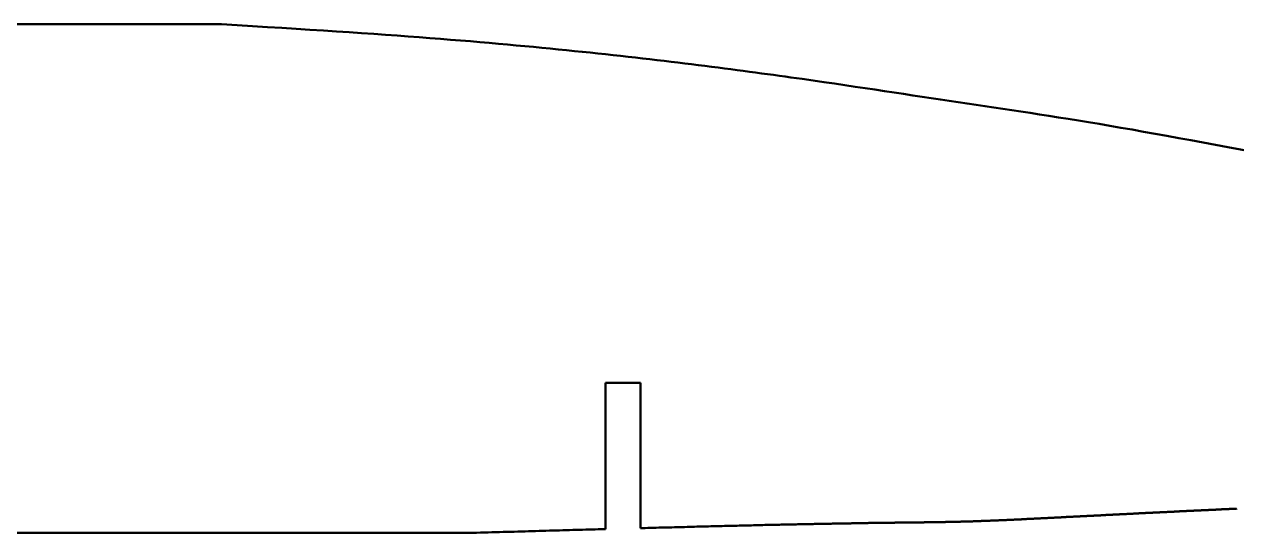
# Model space of a CAD drawing. Header units: millimetres. Extents: x -55 to 717, y -74 to 658.
# Drawn here: x 438.2 to 577.4, y 599.4 to 657.8 of the extents above; entities that cross this region are included whole.
import ezdxf

# ---------------------------------------------------------------- set-up
doc = ezdxf.new("R2010")
doc.units = ezdxf.units.MM
doc.layers.get('0').update_dxf_attribs({"color": 1, "lineweight": 13, "true_color": 0xff0000})
doc.layers.add('Rez', color=30, linetype='Continuous', lineweight=50, true_color=0xff7f00)

# ---------------------------------------------------------------- blocks, each defined once
blk = doc.blocks.new('Stranica')
at = {"layer": 'Rez'}
for p, q in [((-128.06, 29.2), (-177.91, 29.2)), ((-226, -12), (-222, -12)), ((-226, -12), (-226, -28.67)), ((-222, -12), (-222, -28.78)), ((-294.4, -26.44), (-294.46, -26.43)), ((-294.35, -26.44), (-294.4, -26.44)), ((-294.29, -26.44), (-294.35, -26.44)), ((-294.23, -26.44), (-294.29, -26.44)), ((-294.17, -26.45), (-294.23, -26.44)), ((-294.11, -26.45), (-294.17, -26.45)), ((-294.06, -26.45), (-294.11, -26.45)), ((-294, -26.45), (-294.06, -26.45)), ((-293.94, -26.46), (-294, -26.45)), ((-293.88, -26.46), (-293.94, -26.46)), ((-293.82, -26.46), (-293.88, -26.46)), ((-293.76, -26.46), (-293.82, -26.46)), ((-293.71, -26.47), (-293.76, -26.46)), ((-293.65, -26.47), (-293.71, -26.47)), ((-293.59, -26.47), (-293.65, -26.47)), ((-293.53, -26.48), (-293.59, -26.47)), ((-293.47, -26.48), (-293.53, -26.48)), ((-293.41, -26.48), (-293.47, -26.48)), ((-293.35, -26.48), (-293.41, -26.48)), ((-293.3, -26.49), (-293.35, -26.48)), ((-293.24, -26.49), (-293.3, -26.49)), ((-293.18, -26.49), (-293.24, -26.49)), ((-293.12, -26.49), (-293.18, -26.49)), ((-293.06, -26.5), (-293.12, -26.49)), ((-293, -26.5), (-293.06, -26.5)), ((-292.94, -26.5), (-293, -26.5)), ((-292.89, -26.51), (-292.94, -26.5)), ((-292.83, -26.51), (-292.89, -26.51)), ((-292.77, -26.51), (-292.83, -26.51)), ((-292.71, -26.51), (-292.77, -26.51)), ((-292.65, -26.52), (-292.71, -26.51)), ((-292.59, -26.52), (-292.65, -26.52)), ((-292.53, -26.52), (-292.59, -26.52)), ((-292.47, -26.52), (-292.53, -26.52)), ((-292.42, -26.53), (-292.47, -26.52)), ((-292.36, -26.53), (-292.42, -26.53)), ((-292.3, -26.53), (-292.36, -26.53)), ((-292.24, -26.54), (-292.3, -26.53)), ((-292.18, -26.54), (-292.24, -26.54)), ((-292.12, -26.54), (-292.18, -26.54)), ((-292.06, -26.54), (-292.12, -26.54)), ((-292, -26.55), (-292.06, -26.54)), ((-291.94, -26.55), (-292, -26.55)), ((-291.88, -26.55), (-291.94, -26.55)), ((-291.82, -26.56), (-291.88, -26.55)), ((-291.76, -26.56), (-291.82, -26.56)), ((-291.71, -26.56), (-291.76, -26.56)), ((-291.65, -26.56), (-291.71, -26.56)), ((-291.59, -26.57), (-291.65, -26.56)), ((-291.53, -26.57), (-291.59, -26.57)), ((-291.47, -26.57), (-291.53, -26.57)), ((-291.41, -26.57), (-291.47, -26.57)), ((-291.35, -26.58), (-291.41, -26.57)), ((-291.29, -26.58), (-291.35, -26.58)), ((-291.23, -26.58), (-291.29, -26.58)), ((-291.17, -26.59), (-291.23, -26.58)), ((-291.11, -26.59), (-291.17, -26.59)), ((-291.05, -26.59), (-291.11, -26.59)), ((-290.99, -26.59), (-291.05, -26.59)), ((-290.93, -26.6), (-290.99, -26.59)), ((-290.87, -26.6), (-290.93, -26.6)), ((-290.81, -26.6), (-290.87, -26.6)), ((-290.75, -26.61), (-290.81, -26.6)), ((-290.69, -26.61), (-290.75, -26.61)), ((-290.63, -26.61), (-290.69, -26.61)), ((-290.57, -26.61), (-290.63, -26.61)), ((-290.51, -26.62), (-290.57, -26.61)), ((-290.45, -26.62), (-290.51, -26.62)), ((-290.39, -26.62), (-290.45, -26.62)), ((-290.33, -26.63), (-290.39, -26.62)), ((-290.27, -26.63), (-290.33, -26.63)), ((-290.21, -26.63), (-290.27, -26.63)), ((-290.15, -26.63), (-290.21, -26.63)), ((-290.09, -26.64), (-290.15, -26.63)), ((-290.03, -26.64), (-290.09, -26.64)), ((-289.97, -26.64), (-290.03, -26.64)), ((-289.91, -26.65), (-289.97, -26.64)), ((-289.85, -26.65), (-289.91, -26.65)), ((-289.79, -26.65), (-289.85, -26.65)), ((-289.73, -26.65), (-289.79, -26.65)), ((-289.67, -26.66), (-289.73, -26.65)), ((-289.61, -26.66), (-289.67, -26.66)), ((-289.55, -26.66), (-289.61, -26.66)), ((-289.49, -26.67), (-289.55, -26.66)), ((-289.43, -26.67), (-289.49, -26.67)), ((-289.37, -26.67), (-289.43, -26.67)), ((-289.31, -26.67), (-289.37, -26.67)), ((-289.24, -26.68), (-289.31, -26.67)), ((-289.18, -26.68), (-289.24, -26.68)), ((-289.12, -26.68), (-289.18, -26.68)), ((-289.06, -26.69), (-289.12, -26.68)), ((-289, -26.69), (-289.06, -26.69)), ((-288.94, -26.69), (-289, -26.69)), ((-288.88, -26.7), (-288.94, -26.69)), ((-288.82, -26.7), (-288.88, -26.7)), ((-288.76, -26.7), (-288.82, -26.7)), ((-288.7, -26.7), (-288.76, -26.7)), ((-288.64, -26.71), (-288.7, -26.7)), ((-288.57, -26.71), (-288.64, -26.71)), ((-288.51, -26.71), (-288.57, -26.71)), ((-288.45, -26.72), (-288.51, -26.71)), ((-288.39, -26.72), (-288.45, -26.72)), ((-288.33, -26.72), (-288.39, -26.72)), ((-288.27, -26.72), (-288.33, -26.72)), ((-288.21, -26.73), (-288.27, -26.72)), ((-288.14, -26.73), (-288.21, -26.73)), ((-288.08, -26.73), (-288.14, -26.73)), ((-288.02, -26.74), (-288.08, -26.73)), ((-287.96, -26.74), (-288.02, -26.74)), ((-287.9, -26.74), (-287.96, -26.74)), ((-287.84, -26.75), (-287.9, -26.74)), ((-287.77, -26.75), (-287.84, -26.75)), ((-287.71, -26.75), (-287.77, -26.75)), ((-287.65, -26.75), (-287.71, -26.75)), ((-287.59, -26.76), (-287.65, -26.75)), ((-287.53, -26.76), (-287.59, -26.76)), ((-287.47, -26.76), (-287.53, -26.76)), ((-287.4, -26.77), (-287.47, -26.76)), ((-287.34, -26.77), (-287.4, -26.77)), ((-287.28, -26.77), (-287.34, -26.77)), ((-287.22, -26.78), (-287.28, -26.77)), ((-287.15, -26.78), (-287.22, -26.78)), ((-287.09, -26.78), (-287.15, -26.78)), ((-287.03, -26.79), (-287.09, -26.78)), ((-286.97, -26.79), (-287.03, -26.79)), ((-286.91, -26.79), (-286.97, -26.79)), ((-286.84, -26.79), (-286.91, -26.79)), ((-286.78, -26.8), (-286.84, -26.79)), ((-286.72, -26.8), (-286.78, -26.8)), ((-286.66, -26.8), (-286.72, -26.8)), ((-286.59, -26.81), (-286.66, -26.8)), ((-286.53, -26.81), (-286.59, -26.81)), ((-286.47, -26.81), (-286.53, -26.81)), ((-286.41, -26.82), (-286.47, -26.81)), ((-286.34, -26.82), (-286.41, -26.82)), ((-286.28, -26.82), (-286.34, -26.82)), ((-286.22, -26.82), (-286.28, -26.82)), ((-286.15, -26.83), (-286.22, -26.82)), ((-286.09, -26.83), (-286.15, -26.83)), ((-286.03, -26.83), (-286.09, -26.83)), ((-285.97, -26.84), (-286.03, -26.83)), ((-285.9, -26.84), (-285.97, -26.84)), ((-285.84, -26.84), (-285.9, -26.84)), ((-285.78, -26.85), (-285.84, -26.84)), ((-285.71, -26.85), (-285.78, -26.85)), ((-285.65, -26.85), (-285.71, -26.85)), ((-285.59, -26.86), (-285.65, -26.85)), ((-285.52, -26.86), (-285.59, -26.86)), ((-285.46, -26.86), (-285.52, -26.86)), ((-285.4, -26.87), (-285.46, -26.86)), ((-285.33, -26.87), (-285.4, -26.87)), ((-285.27, -26.87), (-285.33, -26.87)), ((-285.21, -26.87), (-285.27, -26.87)), ((-285.14, -26.88), (-285.21, -26.87)), ((-285.08, -26.88), (-285.14, -26.88)), ((-285.02, -26.88), (-285.08, -26.88)), ((-284.96, -26.89), (-285.02, -26.88)), ((-284.89, -26.89), (-284.96, -26.89)), ((-284.83, -26.89), (-284.89, -26.89)), ((-284.76, -26.9), (-284.83, -26.89)), ((-284.7, -26.9), (-284.76, -26.9)), ((-284.64, -26.9), (-284.7, -26.9)), ((-284.57, -26.91), (-284.64, -26.9)), ((-284.51, -26.91), (-284.57, -26.91)), ((-284.45, -26.91), (-284.51, -26.91)), ((-284.38, -26.92), (-284.45, -26.91)), ((-284.32, -26.92), (-284.38, -26.92)), ((-284.26, -26.92), (-284.32, -26.92)), ((-284.19, -26.92), (-284.26, -26.92)), ((-284.13, -26.93), (-284.19, -26.92)), ((-284.07, -26.93), (-284.13, -26.93)), ((-284, -26.93), (-284.07, -26.93)), ((-283.94, -26.94), (-284, -26.93)), ((-283.88, -26.94), (-283.94, -26.94)), ((-283.81, -26.94), (-283.88, -26.94)), ((-283.75, -26.95), (-283.81, -26.94)), ((-283.68, -26.95), (-283.75, -26.95)), ((-283.62, -26.95), (-283.68, -26.95)), ((-283.56, -26.96), (-283.62, -26.95)), ((-283.49, -26.96), (-283.56, -26.96)), ((-283.43, -26.96), (-283.49, -26.96)), ((-283.37, -26.97), (-283.43, -26.96)), ((-283.3, -26.97), (-283.37, -26.97)), ((-283.24, -26.97), (-283.3, -26.97)), ((-283.18, -26.98), (-283.24, -26.97)), ((-283.11, -26.98), (-283.18, -26.98)), ((-283.05, -26.98), (-283.11, -26.98)), ((-282.98, -26.99), (-283.05, -26.98)), ((-282.92, -26.99), (-282.98, -26.99)), ((-282.86, -26.99), (-282.92, -26.99)), ((-282.79, -26.99), (-282.86, -26.99)), ((-282.73, -27), (-282.79, -26.99)), ((-282.67, -27), (-282.73, -27)), ((-282.6, -27), (-282.67, -27)), ((-282.54, -27.01), (-282.6, -27)), ((-282.48, -27.01), (-282.54, -27.01)), ((-282.41, -27.01), (-282.48, -27.01)), ((-282.35, -27.02), (-282.41, -27.01)), ((-282.28, -27.02), (-282.35, -27.02)), ((-282.22, -27.02), (-282.28, -27.02)), ((-282.16, -27.03), (-282.22, -27.02)), ((-282.09, -27.03), (-282.16, -27.03)), ((-282.03, -27.03), (-282.09, -27.03)), ((-281.97, -27.04), (-282.03, -27.03)), ((-281.9, -27.04), (-281.97, -27.04)), ((-281.84, -27.04), (-281.9, -27.04)), ((-281.78, -27.05), (-281.84, -27.04)), ((-281.71, -27.05), (-281.78, -27.05)), ((-281.65, -27.05), (-281.71, -27.05)), ((-281.58, -27.06), (-281.65, -27.05)), ((-281.52, -27.06), (-281.58, -27.06)), ((-281.46, -27.06), (-281.52, -27.06)), ((-281.39, -27.06), (-281.46, -27.06)), ((-281.33, -27.07), (-281.39, -27.06)), ((-281.27, -27.07), (-281.33, -27.07)), ((-281.2, -27.07), (-281.27, -27.07)), ((-281.14, -27.08), (-281.2, -27.07)), ((-281.08, -27.08), (-281.14, -27.08)), ((-281.01, -27.08), (-281.08, -27.08)), ((-280.95, -27.09), (-281.01, -27.08)), ((-280.89, -27.09), (-280.95, -27.09)), ((-280.82, -27.09), (-280.89, -27.09)), ((-280.76, -27.1), (-280.82, -27.09)), ((-280.7, -27.1), (-280.76, -27.1)), ((-280.63, -27.1), (-280.7, -27.1)), ((-280.57, -27.11), (-280.63, -27.1)), ((-280.51, -27.11), (-280.57, -27.11)), ((-280.44, -27.11), (-280.51, -27.11)), ((-280.38, -27.12), (-280.44, -27.11)), ((-280.32, -27.12), (-280.38, -27.12)), ((-280.26, -27.12), (-280.32, -27.12)), ((-280.19, -27.13), (-280.26, -27.12)), ((-280.13, -27.13), (-280.19, -27.13)), ((-280.07, -27.13), (-280.13, -27.13)), ((-280, -27.14), (-280.07, -27.13)), ((-279.94, -27.14), (-280, -27.14)), ((-279.88, -27.14), (-279.94, -27.14)), ((-279.81, -27.14), (-279.88, -27.14)), ((-279.75, -27.15), (-279.81, -27.14)), ((-279.69, -27.15), (-279.75, -27.15)), ((-279.63, -27.15), (-279.69, -27.15)), ((-279.56, -27.16), (-279.63, -27.15)), ((-279.5, -27.16), (-279.56, -27.16)), ((-279.44, -27.16), (-279.5, -27.16)), ((-279.38, -27.17), (-279.44, -27.16)), ((-279.31, -27.17), (-279.38, -27.17)), ((-279.25, -27.17), (-279.31, -27.17)), ((-279.19, -27.18), (-279.25, -27.17)), ((-279.13, -27.18), (-279.19, -27.18)), ((-279.06, -27.18), (-279.13, -27.18)), ((-279, -27.19), (-279.06, -27.18)), ((-278.94, -27.19), (-279, -27.19)), ((-278.88, -27.19), (-278.94, -27.19)), ((-278.81, -27.2), (-278.88, -27.19)), ((-278.75, -27.2), (-278.81, -27.2)), ((-278.69, -27.2), (-278.75, -27.2)), ((-278.63, -27.2), (-278.69, -27.2)), ((-278.57, -27.21), (-278.63, -27.2)), ((-278.5, -27.21), (-278.57, -27.21)), ((-278.44, -27.21), (-278.5, -27.21)), ((-278.38, -27.22), (-278.44, -27.21)), ((-278.32, -27.22), (-278.38, -27.22)), ((-278.26, -27.22), (-278.32, -27.22)), ((-278.19, -27.23), (-278.26, -27.22)), ((-278.13, -27.23), (-278.19, -27.23)), ((-278.07, -27.23), (-278.13, -27.23)), ((-278.01, -27.24), (-278.07, -27.23)), ((-277.95, -27.24), (-278.01, -27.24)), ((-277.89, -27.24), (-277.95, -27.24)), ((-277.82, -27.25), (-277.89, -27.24)), ((-277.76, -27.25), (-277.82, -27.25)), ((-277.7, -27.25), (-277.76, -27.25)), ((-277.64, -27.25), (-277.7, -27.25)), ((-277.58, -27.26), (-277.64, -27.25)), ((-277.52, -27.26), (-277.58, -27.26)), ((-277.46, -27.26), (-277.52, -27.26)), ((-277.4, -27.27), (-277.46, -27.26)), ((-277.33, -27.27), (-277.4, -27.27)), ((-277.27, -27.27), (-277.33, -27.27)), ((-277.21, -27.28), (-277.27, -27.27)), ((-277.15, -27.28), (-277.21, -27.28)), ((-277.09, -27.28), (-277.15, -27.28)), ((-277.03, -27.29), (-277.09, -27.28)), ((-276.97, -27.29), (-277.03, -27.29)), ((-276.91, -27.29), (-276.97, -27.29)), ((-276.85, -27.3), (-276.91, -27.29)), ((-276.79, -27.3), (-276.85, -27.3)), ((-276.73, -27.3), (-276.79, -27.3)), ((-276.67, -27.3), (-276.73, -27.3)), ((-276.61, -27.31), (-276.67, -27.3)), ((-276.55, -27.31), (-276.61, -27.31)), ((-276.49, -27.31), (-276.55, -27.31)), ((-276.43, -27.32), (-276.49, -27.31)), ((-276.37, -27.32), (-276.43, -27.32)), ((-276.31, -27.32), (-276.37, -27.32)), ((-276.25, -27.33), (-276.31, -27.32)), ((-276.19, -27.33), (-276.25, -27.33)), ((-276.13, -27.33), (-276.19, -27.33)), ((-276.07, -27.33), (-276.13, -27.33)), ((-276.01, -27.34), (-276.07, -27.33)), ((-275.95, -27.34), (-276.01, -27.34)), ((-275.89, -27.34), (-275.95, -27.34)), ((-275.83, -27.35), (-275.89, -27.34)), ((-275.77, -27.35), (-275.83, -27.35)), ((-275.71, -27.35), (-275.77, -27.35)), ((-275.65, -27.36), (-275.71, -27.35)), ((-275.59, -27.36), (-275.65, -27.36)), ((-275.53, -27.36), (-275.59, -27.36)), ((-275.48, -27.36), (-275.53, -27.36)), ((-275.42, -27.37), (-275.48, -27.36)), ((-275.36, -27.37), (-275.42, -27.37)), ((-275.3, -27.37), (-275.36, -27.37)), ((-275.24, -27.38), (-275.3, -27.37)), ((-275.18, -27.38), (-275.24, -27.38)), ((-275.12, -27.38), (-275.18, -27.38)), ((-275.07, -27.39), (-275.12, -27.38)), ((-275.01, -27.39), (-275.07, -27.39)), ((-274.95, -27.39), (-275.01, -27.39)), ((-274.89, -27.39), (-274.95, -27.39)), ((-274.83, -27.4), (-274.89, -27.39)), ((-274.78, -27.4), (-274.83, -27.4)), ((-274.72, -27.4), (-274.78, -27.4)), ((-274.66, -27.41), (-274.72, -27.4)), ((-274.6, -27.41), (-274.66, -27.41)), ((-274.55, -27.41), (-274.6, -27.41)), ((-274.49, -27.42), (-274.55, -27.41)), ((-274.43, -27.42), (-274.49, -27.42)), ((-274.37, -27.42), (-274.43, -27.42)), ((-274.32, -27.42), (-274.37, -27.42)), ((-274.26, -27.43), (-274.32, -27.42)), ((-274.2, -27.43), (-274.26, -27.43)), ((-274.15, -27.43), (-274.2, -27.43)), ((-274.09, -27.44), (-274.15, -27.43)), ((-274.03, -27.44), (-274.09, -27.44)), ((-273.98, -27.44), (-274.03, -27.44)), ((-273.92, -27.44), (-273.98, -27.44)), ((-273.86, -27.45), (-273.92, -27.44)), ((-273.81, -27.45), (-273.86, -27.45)), ((-273.75, -27.45), (-273.81, -27.45)), ((-273.69, -27.46), (-273.75, -27.45)), ((-273.64, -27.46), (-273.69, -27.46)), ((-273.58, -27.46), (-273.64, -27.46)), ((-273.53, -27.46), (-273.58, -27.46)), ((-273.47, -27.47), (-273.53, -27.46)), ((-273.42, -27.47), (-273.47, -27.47)), ((-273.36, -27.47), (-273.42, -27.47)), ((-273.3, -27.48), (-273.36, -27.47)), ((-273.25, -27.48), (-273.3, -27.48)), ((-273.19, -27.48), (-273.25, -27.48)), ((-273.14, -27.48), (-273.19, -27.48)), ((-273.08, -27.49), (-273.14, -27.48)), ((-273.03, -27.49), (-273.08, -27.49)), ((-272.98, -27.49), (-273.03, -27.49)), ((-272.92, -27.49), (-272.98, -27.49)), ((-272.87, -27.5), (-272.92, -27.49)), ((-272.81, -27.5), (-272.87, -27.5)), ((-272.76, -27.5), (-272.81, -27.5)), ((-272.7, -27.51), (-272.76, -27.5)), ((-272.65, -27.51), (-272.7, -27.51)), ((-272.6, -27.51), (-272.65, -27.51)), ((-272.54, -27.51), (-272.6, -27.51)), ((-272.49, -27.52), (-272.54, -27.51)), ((-272.43, -27.52), (-272.49, -27.52)), ((-272.38, -27.52), (-272.43, -27.52)), ((-272.33, -27.52), (-272.38, -27.52)), ((-272.27, -27.53), (-272.33, -27.52)), ((-272.22, -27.53), (-272.27, -27.53)), ((-272.17, -27.53), (-272.22, -27.53)), ((-272.12, -27.54), (-272.17, -27.53)), ((-272.06, -27.54), (-272.12, -27.54)), ((-272.01, -27.54), (-272.06, -27.54)), ((-271.96, -27.54), (-272.01, -27.54)), ((-271.91, -27.55), (-271.96, -27.54)), ((-271.85, -27.55), (-271.91, -27.55)), ((-271.8, -27.55), (-271.85, -27.55)), ((-271.75, -27.55), (-271.8, -27.55)), ((-271.7, -27.56), (-271.75, -27.55)), ((-271.65, -27.56), (-271.7, -27.56)), ((-271.59, -27.56), (-271.65, -27.56)), ((-271.54, -27.56), (-271.59, -27.56)), ((-271.49, -27.57), (-271.54, -27.56)), ((-271.44, -27.57), (-271.49, -27.57)), ((-271.39, -27.57), (-271.44, -27.57)), ((-271.34, -27.57), (-271.39, -27.57)), ((-271.29, -27.58), (-271.34, -27.57)), ((-271.24, -27.58), (-271.29, -27.58)), ((-271.19, -27.58), (-271.24, -27.58)), ((-271.13, -27.59), (-271.19, -27.58)), ((-271.08, -27.59), (-271.13, -27.59)), ((-271.03, -27.59), (-271.08, -27.59)), ((-270.98, -27.59), (-271.03, -27.59)), ((-270.93, -27.6), (-270.98, -27.59)), ((-270.88, -27.6), (-270.93, -27.6)), ((-270.83, -27.6), (-270.88, -27.6)), ((-270.78, -27.6), (-270.83, -27.6)), ((-270.73, -27.61), (-270.78, -27.6)), ((-270.68, -27.61), (-270.73, -27.61)), ((-270.63, -27.61), (-270.68, -27.61)), ((-270.59, -27.61), (-270.63, -27.61)), ((-270.54, -27.62), (-270.59, -27.61)), ((-270.49, -27.62), (-270.54, -27.62)), ((-270.44, -27.62), (-270.49, -27.62)), ((-270.39, -27.62), (-270.44, -27.62)), ((-270.34, -27.62), (-270.39, -27.62)), ((-270.29, -27.63), (-270.34, -27.62)), ((-270.24, -27.63), (-270.29, -27.63)), ((-270.19, -27.63), (-270.24, -27.63)), ((-270.14, -27.63), (-270.19, -27.63)), ((-270.1, -27.64), (-270.14, -27.63)), ((-270.05, -27.64), (-270.1, -27.64)), ((-270, -27.64), (-270.05, -27.64)), ((-269.95, -27.64), (-270, -27.64)), ((-269.9, -27.65), (-269.95, -27.64)), ((-269.85, -27.65), (-269.9, -27.65)), ((-269.81, -27.65), (-269.85, -27.65)), ((-269.76, -27.65), (-269.81, -27.65)), ((-269.71, -27.66), (-269.76, -27.65)), ((-269.66, -27.66), (-269.71, -27.66)), ((-269.61, -27.66), (-269.66, -27.66)), ((-269.57, -27.66), (-269.61, -27.66)), ((-269.52, -27.67), (-269.57, -27.66)), ((-269.47, -27.67), (-269.52, -27.67)), ((-269.42, -27.67), (-269.47, -27.67)), ((-269.38, -27.67), (-269.42, -27.67)), ((-269.33, -27.67), (-269.38, -27.67)), ((-269.28, -27.68), (-269.33, -27.67)), ((-269.23, -27.68), (-269.28, -27.68)), ((-269.19, -27.68), (-269.23, -27.68)), ((-269.14, -27.68), (-269.19, -27.68)), ((-269.09, -27.69), (-269.14, -27.68)), ((-269.04, -27.69), (-269.09, -27.69)), ((-269, -27.69), (-269.04, -27.69)), ((-268.95, -27.69), (-269, -27.69)), ((-268.9, -27.69), (-268.95, -27.69)), ((-268.86, -27.7), (-268.9, -27.69)), ((-268.81, -27.7), (-268.86, -27.7)), ((-268.76, -27.7), (-268.81, -27.7)), ((-268.72, -27.7), (-268.76, -27.7)), ((-268.67, -27.71), (-268.72, -27.7)), ((-268.62, -27.71), (-268.67, -27.71)), ((-268.58, -27.71), (-268.62, -27.71)), ((-268.53, -27.71), (-268.58, -27.71)), ((-268.48, -27.71), (-268.53, -27.71)), ((-268.44, -27.72), (-268.48, -27.71)), ((-268.39, -27.72), (-268.44, -27.72)), ((-268.34, -27.72), (-268.39, -27.72)), ((-268.3, -27.72), (-268.34, -27.72)), ((-268.25, -27.73), (-268.3, -27.72)), ((-268.2, -27.73), (-268.25, -27.73)), ((-268.16, -27.73), (-268.2, -27.73)), ((-268.11, -27.73), (-268.16, -27.73)), ((-268.06, -27.73), (-268.11, -27.73)), ((-268.02, -27.74), (-268.06, -27.73)), ((-267.97, -27.74), (-268.02, -27.74)), ((-267.92, -27.74), (-267.97, -27.74)), ((-267.88, -27.74), (-267.92, -27.74)), ((-267.83, -27.74), (-267.88, -27.74)), ((-267.79, -27.75), (-267.83, -27.74)), ((-267.74, -27.75), (-267.79, -27.75)), ((-267.69, -27.75), (-267.74, -27.75)), ((-267.65, -27.75), (-267.69, -27.75)), ((-267.6, -27.75), (-267.65, -27.75)), ((-267.55, -27.76), (-267.6, -27.75)), ((-267.51, -27.76), (-267.55, -27.76)), ((-267.46, -27.76), (-267.51, -27.76)), ((-267.42, -27.76), (-267.46, -27.76)), ((-267.37, -27.76), (-267.42, -27.76)), ((-267.32, -27.77), (-267.37, -27.76)), ((-267.28, -27.77), (-267.32, -27.77)), ((-267.23, -27.77), (-267.28, -27.77)), ((-267.18, -27.77), (-267.23, -27.77)), ((-267.14, -27.77), (-267.18, -27.77)), ((-267.09, -27.78), (-267.14, -27.77)), ((-267.05, -27.78), (-267.09, -27.78)), ((-267, -27.78), (-267.05, -27.78)), ((-266.95, -27.78), (-267, -27.78)), ((-266.91, -27.78), (-266.95, -27.78)), ((-266.86, -27.79), (-266.91, -27.78)), ((-266.81, -27.79), (-266.86, -27.79)), ((-266.77, -27.79), (-266.81, -27.79)), ((-266.72, -27.79), (-266.77, -27.79)), ((-266.68, -27.79), (-266.72, -27.79)), ((-266.63, -27.8), (-266.68, -27.79)), ((-266.58, -27.8), (-266.63, -27.8)), ((-266.54, -27.8), (-266.58, -27.8)), ((-266.49, -27.8), (-266.54, -27.8)), ((-266.44, -27.8), (-266.49, -27.8)), ((-266.4, -27.81), (-266.44, -27.8)), ((-266.35, -27.81), (-266.4, -27.81)), ((-266.3, -27.81), (-266.35, -27.81)), ((-266.26, -27.81), (-266.3, -27.81)), ((-266.21, -27.81), (-266.26, -27.81)), ((-266.16, -27.81), (-266.21, -27.81)), ((-266.12, -27.82), (-266.16, -27.81)), ((-266.07, -27.82), (-266.12, -27.82)), ((-266.02, -27.82), (-266.07, -27.82)), ((-265.98, -27.82), (-266.02, -27.82)), ((-265.93, -27.82), (-265.98, -27.82)), ((-265.88, -27.83), (-265.93, -27.82)), ((-265.84, -27.83), (-265.88, -27.83)), ((-265.79, -27.83), (-265.84, -27.83)), ((-265.74, -27.83), (-265.79, -27.83)), ((-265.7, -27.83), (-265.74, -27.83)), ((-265.65, -27.83), (-265.7, -27.83)), ((-265.6, -27.84), (-265.65, -27.83)), ((-265.55, -27.84), (-265.6, -27.84)), ((-265.51, -27.84), (-265.55, -27.84)), ((-265.46, -27.84), (-265.51, -27.84)), ((-265.41, -27.84), (-265.46, -27.84)), ((-265.36, -27.84), (-265.41, -27.84)), ((-265.32, -27.85), (-265.36, -27.84)), ((-265.27, -27.85), (-265.32, -27.85)), ((-265.22, -27.85), (-265.27, -27.85)), ((-265.17, -27.85), (-265.22, -27.85)), ((-265.13, -27.85), (-265.17, -27.85)), ((-265.08, -27.86), (-265.13, -27.85)), ((-265.03, -27.86), (-265.08, -27.86)), ((-264.98, -27.86), (-265.03, -27.86)), ((-264.93, -27.86), (-264.98, -27.86)), ((-264.89, -27.86), (-264.93, -27.86)), ((-264.84, -27.86), (-264.89, -27.86)), ((-264.79, -27.87), (-264.84, -27.86)), ((-264.74, -27.87), (-264.79, -27.87)), ((-264.69, -27.87), (-264.74, -27.87)), ((-264.64, -27.87), (-264.69, -27.87)), ((-264.6, -27.87), (-264.64, -27.87)), ((-264.55, -27.87), (-264.6, -27.87)), ((-264.5, -27.87), (-264.55, -27.87)), ((-264.45, -27.88), (-264.5, -27.87)), ((-264.4, -27.88), (-264.45, -27.88)), ((-264.35, -27.88), (-264.4, -27.88)), ((-264.3, -27.88), (-264.35, -27.88)), ((-264.25, -27.88), (-264.3, -27.88)), ((-264.2, -27.88), (-264.25, -27.88)), ((-264.16, -27.89), (-264.2, -27.88)), ((-264.11, -27.89), (-264.16, -27.89)), ((-264.06, -27.89), (-264.11, -27.89)), ((-264.01, -27.89), (-264.06, -27.89)), ((-263.96, -27.89), (-264.01, -27.89)), ((-263.91, -27.89), (-263.96, -27.89)), ((-263.86, -27.89), (-263.91, -27.89)), ((-263.81, -27.9), (-263.86, -27.89)), ((-263.76, -27.9), (-263.81, -27.9)), ((-263.71, -27.9), (-263.76, -27.9)), ((-263.66, -27.9), (-263.71, -27.9)), ((-263.61, -27.9), (-263.66, -27.9)), ((-263.56, -27.9), (-263.61, -27.9)), ((-263.51, -27.91), (-263.56, -27.9)), ((-263.45, -27.91), (-263.51, -27.91)), ((-263.4, -27.91), (-263.45, -27.91)), ((-263.35, -27.91), (-263.4, -27.91)), ((-263.3, -27.91), (-263.35, -27.91)), ((-263.25, -27.91), (-263.3, -27.91)), ((-263.2, -27.91), (-263.25, -27.91)), ((-263.15, -27.92), (-263.2, -27.91)), ((-263.1, -27.92), (-263.15, -27.92)), ((-263.04, -27.92), (-263.1, -27.92)), ((-262.99, -27.92), (-263.04, -27.92)), ((-262.94, -27.92), (-262.99, -27.92)), ((-262.89, -27.92), (-262.94, -27.92)), ((-262.84, -27.92), (-262.89, -27.92)), ((-262.78, -27.92), (-262.84, -27.92)), ((-262.73, -27.93), (-262.78, -27.92)), ((-262.68, -27.93), (-262.73, -27.93)), ((-262.63, -27.93), (-262.68, -27.93)), ((-262.57, -27.93), (-262.63, -27.93)), ((-262.52, -27.93), (-262.57, -27.93)), ((-262.47, -27.93), (-262.52, -27.93)), ((-262.41, -27.93), (-262.47, -27.93)), ((-262.36, -27.94), (-262.41, -27.93)), ((-262.31, -27.94), (-262.36, -27.94)), ((-262.25, -27.94), (-262.31, -27.94)), ((-262.2, -27.94), (-262.25, -27.94)), ((-262.15, -27.94), (-262.2, -27.94)), ((-262.09, -27.94), (-262.15, -27.94)), ((-262.04, -27.94), (-262.09, -27.94)), ((-261.98, -27.94), (-262.04, -27.94)), ((-261.93, -27.95), (-261.98, -27.94)), ((-261.87, -27.95), (-261.93, -27.95)), ((-261.82, -27.95), (-261.87, -27.95)), ((-261.76, -27.95), (-261.82, -27.95)), ((-261.71, -27.95), (-261.76, -27.95)), ((-261.65, -27.95), (-261.71, -27.95)), ((-261.6, -27.95), (-261.65, -27.95)), ((-261.54, -27.95), (-261.6, -27.95)), ((-261.49, -27.96), (-261.54, -27.95)), ((-261.43, -27.96), (-261.49, -27.96)), ((-261.37, -27.96), (-261.43, -27.96)), ((-261.32, -27.96), (-261.37, -27.96)), ((-261.26, -27.96), (-261.32, -27.96)), ((-261.2, -27.96), (-261.26, -27.96)), ((-261.15, -27.96), (-261.2, -27.96)), ((-261.09, -27.96), (-261.15, -27.96)), ((-261.03, -27.96), (-261.09, -27.96)), ((-260.98, -27.97), (-261.03, -27.96)), ((-260.92, -27.97), (-260.98, -27.97)), ((-260.86, -27.97), (-260.92, -27.97)), ((-260.8, -27.97), (-260.86, -27.97)), ((-260.75, -27.97), (-260.8, -27.97)), ((-260.69, -27.97), (-260.75, -27.97)), ((-260.63, -27.97), (-260.69, -27.97)), ((-260.57, -27.97), (-260.63, -27.97)), ((-260.51, -27.97), (-260.57, -27.97)), ((-260.45, -27.98), (-260.51, -27.97)), ((-260.39, -27.98), (-260.45, -27.98)), ((-260.33, -27.98), (-260.39, -27.98)), ((-260.27, -27.98), (-260.33, -27.98)), ((-260.21, -27.98), (-260.27, -27.98)), ((-260.16, -27.98), (-260.21, -27.98)), ((-260.09, -27.98), (-260.16, -27.98)), ((-260.03, -27.98), (-260.09, -27.98)), ((-259.97, -27.98), (-260.03, -27.98)), ((-259.91, -27.99), (-259.97, -27.98)), ((-259.85, -27.99), (-259.91, -27.99)), ((-259.79, -27.99), (-259.85, -27.99)), ((-259.73, -27.99), (-259.79, -27.99)), ((-259.67, -27.99), (-259.73, -27.99)), ((-259.61, -27.99), (-259.67, -27.99)), ((-259.55, -27.99), (-259.61, -27.99)), ((-259.48, -27.99), (-259.55, -27.99)), ((-259.42, -27.99), (-259.48, -27.99)), ((-259.36, -27.99), (-259.42, -27.99)), ((-259.3, -27.99), (-259.36, -27.99)), ((-259.23, -28), (-259.3, -27.99)), ((-259.17, -28), (-259.23, -28)), ((-259.11, -28), (-259.17, -28)), ((-259.04, -28), (-259.11, -28)), ((-258.98, -28), (-259.04, -28)), ((-258.91, -28), (-258.98, -28)), ((-258.85, -28), (-258.91, -28)), ((-258.79, -28), (-258.85, -28)), ((-258.72, -28), (-258.79, -28)), ((-258.66, -28), (-258.72, -28)), ((-258.59, -28), (-258.66, -28)), ((-258.53, -28.01), (-258.59, -28)), ((-258.46, -28.01), (-258.53, -28.01)), ((-258.39, -28.01), (-258.46, -28.01)), ((-258.33, -28.01), (-258.39, -28.01)), ((-258.26, -28.01), (-258.33, -28.01)), ((-258.19, -28.01), (-258.26, -28.01)), ((-258.13, -28.01), (-258.19, -28.01)), ((-258.06, -28.01), (-258.13, -28.01)), ((-257.99, -28.01), (-258.06, -28.01)), ((-257.92, -28.01), (-257.99, -28.01)), ((-257.86, -28.01), (-257.92, -28.01)), ((-257.79, -28.01), (-257.86, -28.01)), ((-257.72, -28.02), (-257.79, -28.01)), ((-257.65, -28.02), (-257.72, -28.02)), ((-257.58, -28.02), (-257.65, -28.02)), ((-257.51, -28.02), (-257.58, -28.02)), ((-257.44, -28.02), (-257.51, -28.02)), ((-257.37, -28.02), (-257.44, -28.02)), ((-257.29, -28.02), (-257.37, -28.02)), ((-257.22, -28.02), (-257.29, -28.02)), ((-257.15, -28.02), (-257.22, -28.02)), ((-257.08, -28.02), (-257.15, -28.02)), ((-257, -28.02), (-257.08, -28.02)), ((-256.93, -28.02), (-257, -28.02)), ((-256.86, -28.03), (-256.93, -28.02)), ((-256.78, -28.03), (-256.86, -28.03)), ((-256.71, -28.03), (-256.78, -28.03)), ((-256.63, -28.03), (-256.71, -28.03)), ((-256.55, -28.03), (-256.63, -28.03)), ((-256.48, -28.03), (-256.55, -28.03)), ((-256.4, -28.03), (-256.48, -28.03)), ((-256.32, -28.03), (-256.4, -28.03)), ((-256.24, -28.03), (-256.32, -28.03)), ((-256.16, -28.03), (-256.24, -28.03)), ((-256.08, -28.03), (-256.16, -28.03)), ((-256, -28.04), (-256.08, -28.03)), ((-255.92, -28.04), (-256, -28.04)), ((-255.84, -28.04), (-255.92, -28.04)), ((-255.76, -28.04), (-255.84, -28.04)), ((-255.68, -28.04), (-255.76, -28.04)), ((-255.59, -28.04), (-255.68, -28.04)), ((-255.51, -28.04), (-255.59, -28.04)), ((-255.43, -28.04), (-255.51, -28.04)), ((-255.34, -28.04), (-255.43, -28.04)), ((-255.25, -28.04), (-255.34, -28.04)), ((-255.17, -28.05), (-255.25, -28.04)), ((-255.08, -28.05), (-255.17, -28.05)), ((-254.99, -28.05), (-255.08, -28.05)), ((-254.9, -28.05), (-254.99, -28.05)), ((-254.81, -28.05), (-254.9, -28.05)), ((-254.72, -28.05), (-254.81, -28.05)), ((-254.63, -28.05), (-254.72, -28.05)), ((-254.54, -28.05), (-254.63, -28.05)), ((-254.45, -28.05), (-254.54, -28.05)), ((-254.35, -28.06), (-254.45, -28.05)), ((-254.26, -28.06), (-254.35, -28.06)), ((-254.17, -28.06), (-254.26, -28.06)), ((-254.07, -28.06), (-254.17, -28.06)), ((-253.97, -28.06), (-254.07, -28.06)), ((-253.88, -28.06), (-253.97, -28.06)), ((-253.78, -28.06), (-253.88, -28.06)), ((-253.68, -28.06), (-253.78, -28.06)), ((-253.58, -28.07), (-253.68, -28.06)), ((-253.48, -28.07), (-253.58, -28.07)), ((-253.38, -28.07), (-253.48, -28.07)), ((-253.27, -28.07), (-253.38, -28.07)), ((-253.17, -28.07), (-253.27, -28.07)), ((-253.07, -28.07), (-253.17, -28.07)), ((-252.96, -28.07), (-253.07, -28.07)), ((-252.85, -28.08), (-252.96, -28.07)), ((-252.75, -28.08), (-252.85, -28.08)), ((-252.64, -28.08), (-252.75, -28.08)), ((-252.53, -28.08), (-252.64, -28.08)), ((-252.42, -28.08), (-252.53, -28.08)), ((-252.31, -28.08), (-252.42, -28.08)), ((-252.2, -28.08), (-252.31, -28.08)), ((-252.09, -28.09), (-252.2, -28.08)), ((-251.97, -28.09), (-252.09, -28.09)), ((-251.86, -28.09), (-251.97, -28.09)), ((-251.74, -28.09), (-251.86, -28.09)), ((-251.62, -28.09), (-251.74, -28.09)), ((-251.51, -28.1), (-251.62, -28.09)), ((-251.39, -28.1), (-251.51, -28.1)), ((-251.27, -28.1), (-251.39, -28.1)), ((-251.14, -28.1), (-251.27, -28.1)), ((-251.02, -28.1), (-251.14, -28.1)), ((-250.9, -28.1), (-251.02, -28.1)), ((-250.77, -28.11), (-250.9, -28.1)), ((-250.65, -28.11), (-250.77, -28.11)), ((-250.52, -28.11), (-250.65, -28.11)), ((-250.39, -28.11), (-250.52, -28.11)), ((-250.27, -28.11), (-250.39, -28.11)), ((-250.14, -28.12), (-250.27, -28.11)), ((-250, -28.12), (-250.14, -28.12)), ((-249.87, -28.12), (-250, -28.12)), ((-249.74, -28.12), (-249.87, -28.12)), ((-249.6, -28.13), (-249.74, -28.12)), ((-249.47, -28.13), (-249.6, -28.13)), ((-249.33, -28.13), (-249.47, -28.13)), ((-249.19, -28.13), (-249.33, -28.13)), ((-249.05, -28.14), (-249.19, -28.13)), ((-248.91, -28.14), (-249.05, -28.14)), ((-248.77, -28.14), (-248.91, -28.14)), ((-248.62, -28.14), (-248.77, -28.14)), ((-248.48, -28.15), (-248.62, -28.14)), ((-248.33, -28.15), (-248.48, -28.15)), ((-248.19, -28.15), (-248.33, -28.15)), ((-248.04, -28.15), (-248.19, -28.15)), ((-247.89, -28.16), (-248.04, -28.15)), ((-247.74, -28.16), (-247.89, -28.16)), ((-247.58, -28.16), (-247.74, -28.16)), ((-247.43, -28.16), (-247.58, -28.16)), ((-247.28, -28.17), (-247.43, -28.16)), ((-247.12, -28.17), (-247.28, -28.17)), ((-246.96, -28.17), (-247.12, -28.17)), ((-246.8, -28.18), (-246.96, -28.17)), ((-246.64, -28.18), (-246.8, -28.18)), ((-246.48, -28.18), (-246.64, -28.18)), ((-246.32, -28.19), (-246.48, -28.18)), ((-246.15, -28.19), (-246.32, -28.19)), ((-245.98, -28.19), (-246.15, -28.19)), ((-245.82, -28.2), (-245.98, -28.19)), ((-245.65, -28.2), (-245.82, -28.2)), ((-245.48, -28.2), (-245.65, -28.2)), ((-245.3, -28.21), (-245.48, -28.2)), ((-245.13, -28.21), (-245.3, -28.21)), ((-244.95, -28.21), (-245.13, -28.21)), ((-244.78, -28.22), (-244.95, -28.21)), ((-244.6, -28.22), (-244.78, -28.22)), ((-244.42, -28.22), (-244.6, -28.22)), ((-244.24, -28.23), (-244.42, -28.22)), ((-244.06, -28.23), (-244.24, -28.23)), ((-243.87, -28.24), (-244.06, -28.23)), ((-243.69, -28.24), (-243.87, -28.24)), ((-243.5, -28.24), (-243.69, -28.24)), ((-243.31, -28.25), (-243.5, -28.24)), ((-243.12, -28.25), (-243.31, -28.25)), ((-242.93, -28.26), (-243.12, -28.25)), ((-242.73, -28.26), (-242.93, -28.26)), ((-242.54, -28.26), (-242.73, -28.26)), ((-242.34, -28.27), (-242.54, -28.26)), ((-242.14, -28.27), (-242.34, -28.27)), ((-241.94, -28.28), (-242.14, -28.27)), ((-241.74, -28.28), (-241.94, -28.28)), ((-241.54, -28.29), (-241.74, -28.28)), ((-241.33, -28.29), (-241.54, -28.29)), ((-241.12, -28.29), (-241.33, -28.29)), ((-240.92, -28.3), (-241.12, -28.29)), ((-240.71, -28.3), (-240.92, -28.3)), ((-240.49, -28.31), (-240.71, -28.3)), ((-240.28, -28.31), (-240.49, -28.31)), ((-240.06, -28.32), (-240.28, -28.31)), ((-239.85, -28.32), (-240.06, -28.32)), ((-239.63, -28.33), (-239.85, -28.32)), ((-239.41, -28.33), (-239.63, -28.33)), ((-239.18, -28.34), (-239.41, -28.33)), ((-238.96, -28.34), (-239.18, -28.34)), ((-238.73, -28.35), (-238.96, -28.34)), ((-238.51, -28.35), (-238.73, -28.35)), ((-238.28, -28.36), (-238.51, -28.35)), ((-238.05, -28.37), (-238.28, -28.36)), ((-237.81, -28.37), (-238.05, -28.37)), ((-237.58, -28.38), (-237.81, -28.37)), ((-237.34, -28.38), (-237.58, -28.38)), ((-237.1, -28.39), (-237.34, -28.38)), ((-236.86, -28.39), (-237.1, -28.39)), ((-236.62, -28.4), (-236.86, -28.39)), ((-236.37, -28.41), (-236.62, -28.4)), ((-236.13, -28.41), (-236.37, -28.41)), ((-235.88, -28.42), (-236.13, -28.41)), ((-235.63, -28.42), (-235.88, -28.42)), ((-235.38, -28.43), (-235.63, -28.42)), ((-235.12, -28.44), (-235.38, -28.43)), ((-234.86, -28.44), (-235.12, -28.44)), ((-234.61, -28.45), (-234.86, -28.44)), ((-234.35, -28.45), (-234.61, -28.45)), ((-234.08, -28.46), (-234.35, -28.45)), ((-233.82, -28.47), (-234.08, -28.46)), ((-233.55, -28.47), (-233.82, -28.47)), ((-233.29, -28.48), (-233.55, -28.47)), ((-233.02, -28.49), (-233.29, -28.48)), ((-232.74, -28.49), (-233.02, -28.49)), ((-232.47, -28.5), (-232.74, -28.49)), ((-232.19, -28.51), (-232.47, -28.5)), ((-231.92, -28.52), (-232.19, -28.51)), ((-231.64, -28.52), (-231.92, -28.52)), ((-231.35, -28.53), (-231.64, -28.52)), ((-231.07, -28.54), (-231.35, -28.53)), ((-230.78, -28.54), (-231.07, -28.54)), ((-230.49, -28.55), (-230.78, -28.54)), ((-230.2, -28.56), (-230.49, -28.55)), ((-229.91, -28.57), (-230.2, -28.56)), ((-229.62, -28.58), (-229.91, -28.57)), ((-229.32, -28.58), (-229.62, -28.58)), ((-229.02, -28.59), (-229.32, -28.58)), ((-228.72, -28.6), (-229.02, -28.59)), ((-228.41, -28.61), (-228.72, -28.6)), ((-228.11, -28.61), (-228.41, -28.61)), ((-227.8, -28.62), (-228.11, -28.61)), ((-227.49, -28.63), (-227.8, -28.62)), ((-227.18, -28.64), (-227.49, -28.63)), ((-226.86, -28.65), (-227.18, -28.64)), ((-226.55, -28.66), (-226.86, -28.65)), ((-226.23, -28.66), (-226.55, -28.66)), ((-226, -28.67), (-226.23, -28.66)), ((-221.87, -28.78), (-222, -28.78)), ((-221.52, -28.79), (-221.87, -28.78)), ((-221.16, -28.8), (-221.52, -28.79)), ((-220.81, -28.81), (-221.16, -28.8)), ((-220.45, -28.82), (-220.81, -28.81)), ((-220.09, -28.83), (-220.45, -28.82)), ((-219.72, -28.84), (-220.09, -28.83)), ((-219.36, -28.85), (-219.72, -28.84)), ((-218.99, -28.86), (-219.36, -28.85)), ((-218.62, -28.87), (-218.99, -28.86)), ((-218.24, -28.88), (-218.62, -28.87)), ((-217.87, -28.9), (-218.24, -28.88)), ((-217.49, -28.91), (-217.87, -28.9)), ((-217.11, -28.92), (-217.49, -28.91)), ((-216.72, -28.93), (-217.11, -28.92)), ((-216.34, -28.94), (-216.72, -28.93)), ((-215.95, -28.95), (-216.34, -28.94)), ((-215.56, -28.96), (-215.95, -28.95)), ((-215.16, -28.97), (-215.56, -28.96)), ((-214.77, -28.98), (-215.16, -28.97)), ((-214.37, -28.99), (-214.77, -28.98)), ((-213.97, -29.01), (-214.37, -28.99)), ((-213.56, -29.02), (-213.97, -29.01)), ((-213.16, -29.03), (-213.56, -29.02)), ((-212.75, -29.04), (-213.16, -29.03)), ((-212.34, -29.05), (-212.75, -29.04)), ((-211.92, -29.07), (-212.34, -29.05)), ((-211.51, -29.08), (-211.92, -29.07)), ((-211.09, -29.09), (-211.51, -29.08)), ((-210.66, -29.1), (-211.09, -29.09)), ((-210.24, -29.11), (-210.66, -29.1)), ((-209.81, -29.13), (-210.24, -29.11)), ((-209.38, -29.14), (-209.81, -29.13)), ((-208.95, -29.15), (-209.38, -29.14)), ((-208.51, -29.17), (-208.95, -29.15)), ((-208.07, -29.18), (-208.51, -29.17)), ((-207.63, -29.19), (-208.07, -29.18)), ((-207.19, -29.2), (-207.63, -29.19)), ((-50, -29.2), (-207.19, -29.2))]:
    blk.add_line(p, q, dxfattribs=at)
blk.add_open_spline([(-177.91, 29.2), (-197.44, 28.07), (-219.96, 26.19), (-244.47, 23.02), (-261.72, 20.33), (-277.35, 18.1), (-300.7, 13.76), (-323.57, 9.18), (-348.67, 4.38), (-374.82, -0.79), (-393.12, -4.89), (-409.54, -8.76), (-423.26, -12.05), (-433.59, -14.67)], degree=3, dxfattribs=at)

msp = doc.modelspace()

# ---------------------------------------------------------------- block references
at = {"yscale": -1, "rotation": 180}
msp.add_blockref('Stranica', (282.95, 628.57), dxfattribs=at)

doc.saveas('drawing.dxf')
